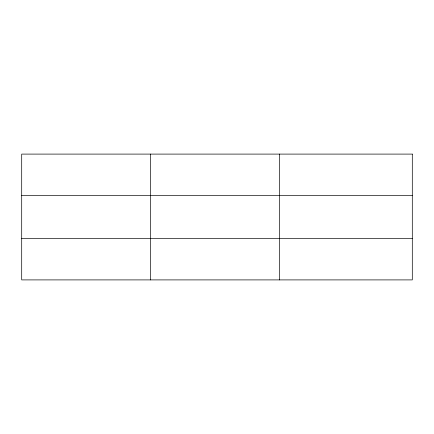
<?xml version="1.0" encoding="UTF-8"?>
<svg xmlns="http://www.w3.org/2000/svg" width="434" height="434" viewBox="0 0 434 434"><rect width="100%" height="100%" fill="white"/><g stroke="black" fill="none" stroke-linecap="round" stroke-linejoin="round"><path stroke-width="0.65" d="M150.598 154.097L150.598 279.903M279.496 154.097L279.496 279.903M21.7 195.615L412.3 195.615M21.7 238.385L412.3 238.385M412.3 154.097L412.3 279.903L21.7 279.903L21.7 154.097L412.3 154.097"/></g></svg>
